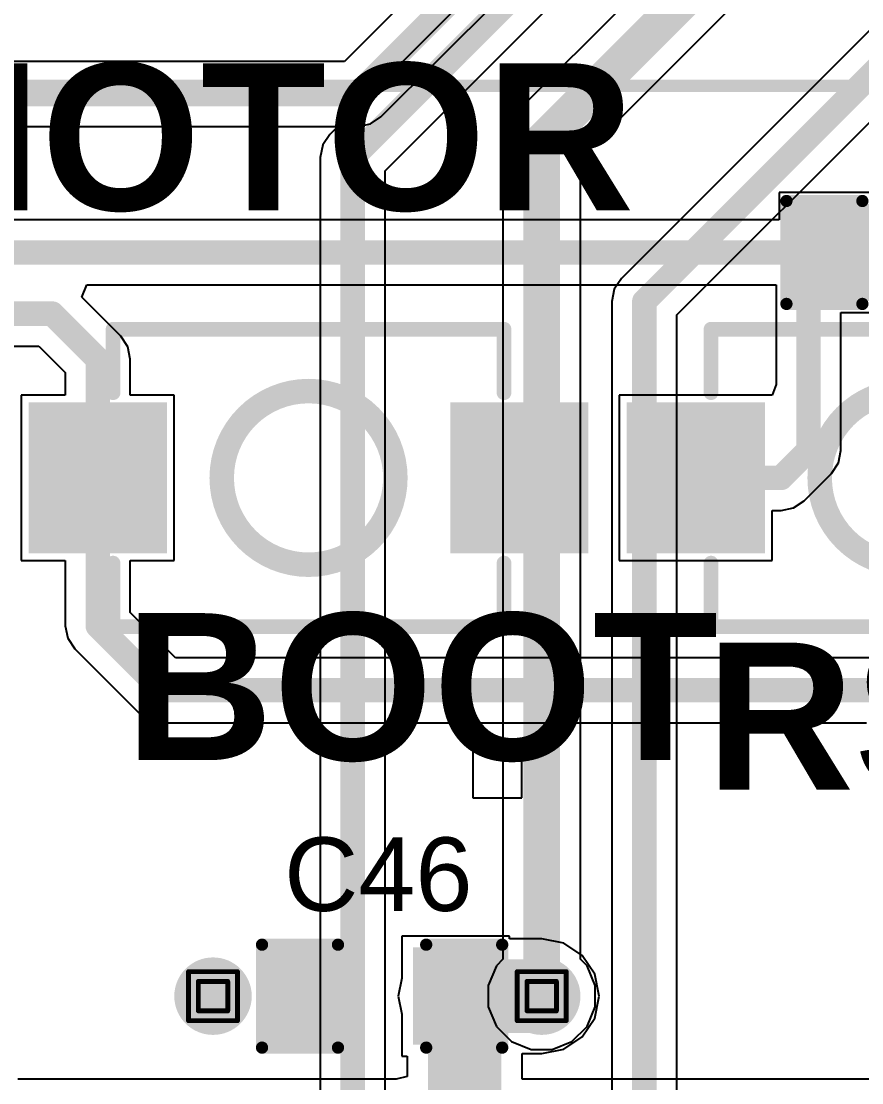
# Model space of a CAD drawing. Header units: inches. Extents: x -6 to 198, y 0 to 119.
# Drawn here: x 8.27 to 16.99, y 37.29 to 48.29 of the extents above; entities that cross this region are included whole.
import ezdxf

# ---------------------------------------------------------------- set-up
doc = ezdxf.new("R2010")
doc.units = ezdxf.units.IN
for name, color, linetype in [('Bottom Layer', 5, 'Continuous'), ('Bottom Solder', 6, 'Continuous'), ('Drill Drawing', 1, 'Continuous'), ('Multi-Layer', 9, 'Continuous'), ('Pad Holes', 156, 'Continuous'), ('Top Layer', 1, 'Continuous'), ('Top Overlay', 2, 'Continuous'), ('Top Paste', 8, 'Continuous'), ('Top Solder', 216, 'Continuous'), ('Via Holes', 16, 'Continuous')]:
    doc.layers.add(name, color=color, linetype=linetype)
doc.styles.add('Arial', font='', dxfattribs={"height": 0.2})
doc.styles.add('Arial_Bold', font='', dxfattribs={"height": 0.2})
doc.styles.get('Arial').set_extended_font_data('Arial')
doc.styles.get('Arial_Bold').set_extended_font_data('Arial', bold=True)

# ---------------------------------------------------------------- blocks, each defined once
blk = doc.blocks.new('C___0603_25')
at = {"layer": 'Top Layer'}
for points in [[(-0.3809999999999999, 0.4445), (-0.3809999999999999, -0.4445), (-1.143, -0.4445), (-1.143, 0.4445)], [(1.143, 0.4445), (1.143, -0.4445), (0.3809999999999999, -0.4445), (0.3809999999999999, 0.4445)]]:
    blk.add_hatch(color=1, dxfattribs=at).paths.add_polyline_path(points)
at = {"layer": 'Top Paste'}
for points in [[(-0.3809999999999999, 0.4445), (-0.3809999999999999, -0.4445), (-1.143, -0.4445), (-1.143, 0.4445)], [(1.143, 0.4445), (1.143, -0.4445), (0.3809999999999999, -0.4445), (0.3809999999999999, 0.4445)]]:
    blk.add_hatch(color=8, dxfattribs=at).paths.add_polyline_path(points)
at = {"layer": 'Top Solder'}
for points in [[(-0.3210001199999999, 0.50449988), (-0.3210001199999999, -0.50449988), (-1.20299988, -0.50449988), (-1.20299988, 0.50449988)], [(1.20299988, 0.50449988), (1.20299988, -0.50449988), (0.3210001199999999, -0.50449988), (0.3210001199999999, 0.50449988)]]:
    blk.add_hatch(color=216, dxfattribs=at).paths.add_polyline_path(points)
at = {"layer": 'Top Overlay'}
for points in [[(-1.2446, 0.5334, 0.127, 0.127, 0), (-1.2446, -0.5334, 0.127, 0.127, 0)], [(-0.4571999999999999, 0.5334, 0.127, 0.127, 0), (-1.2446, 0.5334, 0.127, 0.127, 0)], [(1.2446, 0.5334, 0.127, 0.127, 0), (0.4571999999999999, 0.5334, 0.127, 0.127, 0)], [(1.2446, 0.5334, 0.127, 0.127, 0), (1.2446, -0.5334, 0.127, 0.127, 0)], [(-0.4571999999999999, -0.5334, 0.127, 0.127, 0), (-1.2446, -0.5334, 0.127, 0.127, 0)], [(1.2446, -0.5334, 0.127, 0.127, 0), (0.4571999999999999, -0.5334, 0.127, 0.127, 0)]]:
    blk.add_lwpolyline(points, format="xyseb", dxfattribs=at)
for points in [[(-1.27635, 0.5334, 0.0635, 0.0635, 1), (-1.21285, 0.5334, 0.0635, 0.0635, 1)], [(-1.27635, 0.5334, 0.0635, 0.0635, 1), (-1.21285, 0.5334, 0.0635, 0.0635, 1)], [(-0.4889499999999999, 0.5334, 0.0635, 0.0635, 1), (-0.42545, 0.5334, 0.0635, 0.0635, 1)], [(0.42545, 0.5334, 0.0635, 0.0635, 1), (0.4889499999999999, 0.5334, 0.0635, 0.0635, 1)], [(1.21285, 0.5334, 0.0635, 0.0635, 1), (1.27635, 0.5334, 0.0635, 0.0635, 1)], [(1.21285, 0.5334, 0.0635, 0.0635, 1), (1.27635, 0.5334, 0.0635, 0.0635, 1)], [(-1.27635, -0.5334, 0.0635, 0.0635, 1), (-1.21285, -0.5334, 0.0635, 0.0635, 1)], [(-1.27635, -0.5334, 0.0635, 0.0635, 1), (-1.21285, -0.5334, 0.0635, 0.0635, 1)], [(-0.4889499999999999, -0.5334, 0.0635, 0.0635, 1), (-0.42545, -0.5334, 0.0635, 0.0635, 1)], [(0.42545, -0.5334, 0.0635, 0.0635, 1), (0.4889499999999999, -0.5334, 0.0635, 0.0635, 1)], [(1.21285, -0.5334, 0.0635, 0.0635, 1), (1.27635, -0.5334, 0.0635, 0.0635, 1)], [(1.21285, -0.5334, 0.0635, 0.0635, 1), (1.27635, -0.5334, 0.0635, 0.0635, 1)]]:
    blk.add_lwpolyline(points, format="xyseb", close=True, dxfattribs=at)
blk = doc.blocks.new('SS_12D10L9_33')
at = {"layer": 'Bottom Layer'}
blk.add_hatch(color=5, dxfattribs=at).paths.add_polyline_path([(-5.9500135, 1.2499975), (-3.4500185, 1.2499975), (-3.4500185, -1.2499975), (-5.9500135, -1.2499975)])
h = blk.add_hatch(color=5, dxfattribs=at)
edge = h.paths.add_edge_path()
edge.add_arc((0, 0), 1.2499975, 0, 360)
h = blk.add_hatch(color=5, dxfattribs=at)
edge = h.paths.add_edge_path()
edge.add_arc((4.700016, 0), 1.2499975, 0, 360)
at = {"layer": 'Bottom Solder'}
blk.add_hatch(color=6, dxfattribs=at).paths.add_polyline_path([(-6.0008135, 1.3007975), (-3.399218499999999, 1.3007975), (-3.399218499999999, -1.3007975), (-6.0008135, -1.3007975)])
h = blk.add_hatch(color=6, dxfattribs=at)
edge = h.paths.add_edge_path()
edge.add_arc((0, 0), 1.3007975, 0, 360)
h = blk.add_hatch(color=6, dxfattribs=at)
edge = h.paths.add_edge_path()
edge.add_arc((4.700016, 0), 1.3007975, 0, 360)
at = {"layer": 'Multi-Layer'}
blk.add_hatch(color=9, dxfattribs=at).paths.add_polyline_path([(-5.9500135, 1.2499975), (-3.4500185, 1.2499975), (-3.4500185, -1.2499975), (-5.9500135, -1.2499975)])
h = blk.add_hatch(color=9, dxfattribs=at)
edge = h.paths.add_edge_path()
edge.add_arc((0, 0), 1.2499975, 0, 360)
h = blk.add_hatch(color=9, dxfattribs=at)
edge = h.paths.add_edge_path()
edge.add_arc((4.700016, 0), 1.2499975, 0, 360)
at = {"layer": 'Pad Holes'}
h = blk.add_hatch(color=7, dxfattribs=at)
edge = h.paths.add_edge_path()
edge.add_arc((-4.700016, 0), 0.850011, 0, 360)
h = blk.add_hatch(color=7, dxfattribs=at)
edge = h.paths.add_edge_path()
edge.add_arc((0, 0), 0.850011, 0, 360)
h = blk.add_hatch(color=7, dxfattribs=at)
edge = h.paths.add_edge_path()
edge.add_arc((4.700016, 0), 0.850011, 0, 360)
at = {"layer": 'Top Layer'}
blk.add_hatch(color=1, dxfattribs=at).paths.add_polyline_path([(-5.9500135, 1.2499975), (-3.4500185, 1.2499975), (-3.4500185, -1.2499975), (-5.9500135, -1.2499975)])
h = blk.add_hatch(color=1, dxfattribs=at)
edge = h.paths.add_edge_path()
edge.add_arc((0, 0), 1.2499975, 0, 360)
h = blk.add_hatch(color=1, dxfattribs=at)
edge = h.paths.add_edge_path()
edge.add_arc((4.700016, 0), 1.2499975, 0, 360)
at = {"layer": 'Top Solder'}
blk.add_hatch(color=216, dxfattribs=at).paths.add_polyline_path([(-6.0008135, 1.3007975), (-3.399218499999999, 1.3007975), (-3.399218499999999, -1.3007975), (-6.0008135, -1.3007975)])
h = blk.add_hatch(color=216, dxfattribs=at)
edge = h.paths.add_edge_path()
edge.add_arc((0, 0), 1.3007975, 0, 360)
h = blk.add_hatch(color=216, dxfattribs=at)
edge = h.paths.add_edge_path()
edge.add_arc((4.700016, 0), 1.3007975, 0, 360)
at = {"layer": 'Top Overlay'}
for points in [[(-6.476999999999999, 3.429, 0.127, 0.127, 0), (6.476999999999999, 3.429, 0.127, 0.127, 0)], [(-6.476999999999999, -3.429, 0.127, 0.127, 0), (-6.476999999999999, 3.429, 0.127, 0.127, 0)], [(6.476999999999999, -3.429, 0.127, 0.127, 0), (6.476999999999999, 3.429, 0.127, 0.127, 0)], [(-2.794, 2.54, 0.127, 0.127, 0), (2.921, 2.54, 0.127, 0.127, 0)], [(-2.794, -2.54, 0.127, 0.127, 0), (-2.794, 2.54, 0.127, 0.127, 0)], [(-2.286, 2.54, 0.127, 0.127, 0), (-1.905, 2.54, 0.127, 0.127, 0)], [(-2.286, -2.54, 0.127, 0.127, 0), (-2.286, 2.54, 0.127, 0.127, 0)], [(-1.905, -2.54, 0.127, 0.127, 0), (-1.905, 2.54, 0.127, 0.127, 0)], [(-1.3758418, 0.5441188, 0.127, 0.127, 0), (-1.3758418, 2.54, 0.127, 0.127, 0)], [(-0.8170417999999999, 1.2348972, 0.127, 0.127, 0), (-0.8170417999999999, 2.54, 0.127, 0.127, 0)], [(-0.3090418, 1.4484858, 0.127, 0.127, 0), (-0.3090418, 2.54, 0.127, 0.127, 0)], [(-0.0042418, 1.4811248, 0.127, 0.127, 0), (-0.0042418, 2.54, 0.127, 0.127, 0)], [(2.921, -2.54, 0.127, 0.127, 0), (2.921, 2.54, 0.127, 0.127, 0)], [(-1.3758418, -2.54, 0.127, 0.127, 0), (-1.3758418, -0.5441188, 0.127, 0.127, 0)], [(-0.8170417999999999, -2.54, 0.127, 0.127, 0), (-0.8170417999999999, -1.2348972, 0.127, 0.127, 0)], [(-0.3090418, -2.54, 0.127, 0.127, 0), (-0.3090418, -1.4484858, 0.127, 0.127, 0)], [(-0.0042418, -2.54, 0.127, 0.127, 0), (-0.0042418, -1.4811248, 0.127, 0.127, 0)], [(-2.794, -2.54, 0.127, 0.127, 0), (2.921, -2.54, 0.127, 0.127, 0)], [(-2.286, -2.54, 0.127, 0.127, 0), (-1.905, -2.54, 0.127, 0.127, 0)], [(-6.476999999999999, -3.429, 0.127, 0.127, 0), (6.476999999999999, -3.429, 0.127, 0.127, 0)]]:
    blk.add_lwpolyline(points, format="xyseb", dxfattribs=at)
for points in [[(-6.508749999999999, 3.429, 0.0635, 0.0635, 1), (-6.445249999999999, 3.429, 0.0635, 0.0635, 1)], [(-6.508749999999999, 3.429, 0.0635, 0.0635, 1), (-6.445249999999999, 3.429, 0.0635, 0.0635, 1)], [(6.445249999999999, 3.429, 0.0635, 0.0635, 1), (6.508749999999999, 3.429, 0.0635, 0.0635, 1)], [(6.445249999999999, 3.429, 0.0635, 0.0635, 1), (6.508749999999999, 3.429, 0.0635, 0.0635, 1)], [(-2.82575, 2.54, 0.0635, 0.0635, 1), (-2.76225, 2.54, 0.0635, 0.0635, 1)], [(-2.82575, 2.54, 0.0635, 0.0635, 1), (-2.76225, 2.54, 0.0635, 0.0635, 1)], [(-2.31775, 2.54, 0.0635, 0.0635, 1), (-2.25425, 2.54, 0.0635, 0.0635, 1)], [(-2.31775, 2.54, 0.0635, 0.0635, 1), (-2.25425, 2.54, 0.0635, 0.0635, 1)], [(-1.93675, 2.54, 0.0635, 0.0635, 1), (-1.87325, 2.54, 0.0635, 0.0635, 1)], [(-1.93675, 2.54, 0.0635, 0.0635, 1), (-1.87325, 2.54, 0.0635, 0.0635, 1)], [(-1.4075918, 2.54, 0.0635, 0.0635, 1), (-1.3440918, 2.54, 0.0635, 0.0635, 1)], [(-0.8487918, 2.54, 0.0635, 0.0635, 1), (-0.7852918, 2.54, 0.0635, 0.0635, 1)], [(-0.3407918, 2.54, 0.0635, 0.0635, 1), (-0.2772918, 2.54, 0.0635, 0.0635, 1)], [(-0.0359918, 2.54, 0.0635, 0.0635, 1), (0.0275082, 2.54, 0.0635, 0.0635, 1)], [(2.88925, 2.54, 0.0635, 0.0635, 1), (2.95275, 2.54, 0.0635, 0.0635, 1)], [(2.88925, 2.54, 0.0635, 0.0635, 1), (2.95275, 2.54, 0.0635, 0.0635, 1)], [(-0.0359918, 1.4811248, 0.0635, 0.0635, 1), (0.0275082, 1.4811248, 0.0635, 0.0635, 1)], [(-0.3407918, 1.4484858, 0.0635, 0.0635, 1), (-0.2772918, 1.4484858, 0.0635, 0.0635, 1)], [(-0.8487918, 1.2348972, 0.0635, 0.0635, 1), (-0.7852918, 1.2348972, 0.0635, 0.0635, 1)], [(-1.4075918, 0.5441188, 0.0635, 0.0635, 1), (-1.3440918, 0.5441188, 0.0635, 0.0635, 1)], [(-1.4075918, -0.5441188, 0.0635, 0.0635, 1), (-1.3440918, -0.5441188, 0.0635, 0.0635, 1)], [(-0.8487918, -1.2348972, 0.0635, 0.0635, 1), (-0.7852918, -1.2348972, 0.0635, 0.0635, 1)], [(-0.3407918, -1.4484858, 0.0635, 0.0635, 1), (-0.2772918, -1.4484858, 0.0635, 0.0635, 1)], [(-0.0359918, -1.4811248, 0.0635, 0.0635, 1), (0.0275082, -1.4811248, 0.0635, 0.0635, 1)], [(-2.82575, -2.54, 0.0635, 0.0635, 1), (-2.76225, -2.54, 0.0635, 0.0635, 1)], [(-2.82575, -2.54, 0.0635, 0.0635, 1), (-2.76225, -2.54, 0.0635, 0.0635, 1)], [(-2.31775, -2.54, 0.0635, 0.0635, 1), (-2.25425, -2.54, 0.0635, 0.0635, 1)], [(-2.31775, -2.54, 0.0635, 0.0635, 1), (-2.25425, -2.54, 0.0635, 0.0635, 1)], [(-1.93675, -2.54, 0.0635, 0.0635, 1), (-1.87325, -2.54, 0.0635, 0.0635, 1)], [(-1.93675, -2.54, 0.0635, 0.0635, 1), (-1.87325, -2.54, 0.0635, 0.0635, 1)], [(-1.4075918, -2.54, 0.0635, 0.0635, 1), (-1.3440918, -2.54, 0.0635, 0.0635, 1)], [(-0.8487918, -2.54, 0.0635, 0.0635, 1), (-0.7852918, -2.54, 0.0635, 0.0635, 1)], [(-0.3407918, -2.54, 0.0635, 0.0635, 1), (-0.2772918, -2.54, 0.0635, 0.0635, 1)], [(-0.0359918, -2.54, 0.0635, 0.0635, 1), (0.0275082, -2.54, 0.0635, 0.0635, 1)], [(2.88925, -2.54, 0.0635, 0.0635, 1), (2.95275, -2.54, 0.0635, 0.0635, 1)], [(2.88925, -2.54, 0.0635, 0.0635, 1), (2.95275, -2.54, 0.0635, 0.0635, 1)], [(-6.508749999999999, -3.429, 0.0635, 0.0635, 1), (-6.445249999999999, -3.429, 0.0635, 0.0635, 1)], [(-6.508749999999999, -3.429, 0.0635, 0.0635, 1), (-6.445249999999999, -3.429, 0.0635, 0.0635, 1)], [(6.445249999999999, -3.429, 0.0635, 0.0635, 1), (6.508749999999999, -3.429, 0.0635, 0.0635, 1)], [(6.445249999999999, -3.429, 0.0635, 0.0635, 1), (6.508749999999999, -3.429, 0.0635, 0.0635, 1)]]:
    blk.add_lwpolyline(points, format="xyseb", close=True, dxfattribs=at)
blk = doc.blocks.new('TS_1088_AR02016_36')
at = {"layer": 'Top Layer'}
for points in [[(-2.7999055, 0.6799961), (-1.5699105, 0.6799961), (-1.5699105, -0.6799961), (-2.7999055, -0.6799961)], [(1.5699105, 0.6799961), (2.7999055, 0.6799961), (2.7999055, -0.6799961), (1.5699105, -0.6799961)]]:
    blk.add_hatch(color=1, dxfattribs=at).paths.add_polyline_path(points)
at = {"layer": 'Top Paste'}
for points in [[(-2.7999055, 0.6799961), (-1.5699105, 0.6799961), (-1.5699105, -0.6799961), (-2.7999055, -0.6799961)], [(1.5699105, 0.6799961), (2.7999055, 0.6799961), (2.7999055, -0.6799961), (1.5699105, -0.6799961)]]:
    blk.add_hatch(color=8, dxfattribs=at).paths.add_polyline_path(points)
at = {"layer": 'Top Solder'}
for points in [[(-2.9015055, 0.7815961), (-1.4683105, 0.7815961), (-1.4683105, -0.7815961), (-2.9015055, -0.7815961)], [(1.4683105, 0.7815961), (2.9015055, 0.7815961), (2.9015055, -0.7815961), (1.4683105, -0.7815961)]]:
    blk.add_hatch(color=216, dxfattribs=at).paths.add_polyline_path(points)
at = {"layer": 'Top Overlay'}
for points in [[(-2.0262088, 1.5411958, 0.1524, 0.1524, 0), (-2.0262088, 0.8832087999999999, 0.1524, 0.1524, 0)], [(2.0262088, 1.5411958, 0.1524, 0.1524, 0), (-2.0262088, 1.5411958, 0.1524, 0.1524, 0)], [(2.0262088, 1.5411958, 0.1524, 0.1524, 0), (2.0262088, 0.8832087999999999, 0.1524, 0.1524, 0)], [(-2.0262088, -0.8832087999999999, 0.1524, 0.1524, 0), (-2.0262088, -1.5411958, 0.1524, 0.1524, 0)], [(2.0262088, -0.8832087999999999, 0.1524, 0.1524, 0), (2.0262088, -1.5411958, 0.1524, 0.1524, 0)], [(2.0262088, -1.5411958, 0.1524, 0.1524, 0), (-2.0262088, -1.5411958, 0.1524, 0.1524, 0)]]:
    blk.add_lwpolyline(points, format="xyseb", dxfattribs=at)
for points in [[(-2.0643088, 1.5411958, 0.0762, 0.0762, 1), (-1.9881088, 1.5411958, 0.0762, 0.0762, 1)], [(-2.0643088, 1.5411958, 0.0762, 0.0762, 1), (-1.9881088, 1.5411958, 0.0762, 0.0762, 1)], [(1.9881088, 1.5411958, 0.0762, 0.0762, 1), (2.0643088, 1.5411958, 0.0762, 0.0762, 1)], [(1.9881088, 1.5411958, 0.0762, 0.0762, 1), (2.0643088, 1.5411958, 0.0762, 0.0762, 1)], [(0.8999727999999999, 2.54e-05, 0.254, 0.254, 1), (-0.9000235999999999, 2.54e-05, 0.254, 0.254, 1)], [(-2.0643088, 0.8832087999999999, 0.0762, 0.0762, 1), (-1.9881088, 0.8832087999999999, 0.0762, 0.0762, 1)], [(1.9881088, 0.8832087999999999, 0.0762, 0.0762, 1), (2.0643088, 0.8832087999999999, 0.0762, 0.0762, 1)], [(-0.9635236, 2.54e-05, 0.127, 0.127, 1), (-0.8365235999999999, 2.54e-05, 0.127, 0.127, 1)], [(0.8364728, 2.54e-05, 0.127, 0.127, 1), (0.9634727999999999, 2.54e-05, 0.127, 0.127, 1)], [(-2.0643088, -0.8832087999999999, 0.0762, 0.0762, 1), (-1.9881088, -0.8832087999999999, 0.0762, 0.0762, 1)], [(1.9881088, -0.8832087999999999, 0.0762, 0.0762, 1), (2.0643088, -0.8832087999999999, 0.0762, 0.0762, 1)], [(-2.0643088, -1.5411958, 0.0762, 0.0762, 1), (-1.9881088, -1.5411958, 0.0762, 0.0762, 1)], [(-2.0643088, -1.5411958, 0.0762, 0.0762, 1), (-1.9881088, -1.5411958, 0.0762, 0.0762, 1)], [(1.9881088, -1.5411958, 0.0762, 0.0762, 1), (2.0643088, -1.5411958, 0.0762, 0.0762, 1)], [(1.9881088, -1.5411958, 0.0762, 0.0762, 1), (2.0643088, -1.5411958, 0.0762, 0.0762, 1)]]:
    blk.add_lwpolyline(points, format="xyseb", close=True, dxfattribs=at)
blk = doc.blocks.new('TS_1088_AR02016_37')
at = {"layer": 'Top Layer'}
for points in [[(-2.7999055, 0.6799961), (-1.5699105, 0.6799961), (-1.5699105, -0.6799961), (-2.7999055, -0.6799961)], [(1.5699105, 0.6799961), (2.7999055, 0.6799961), (2.7999055, -0.6799961), (1.5699105, -0.6799961)]]:
    blk.add_hatch(color=1, dxfattribs=at).paths.add_polyline_path(points)
at = {"layer": 'Top Paste'}
for points in [[(-2.7999055, 0.6799961), (-1.5699105, 0.6799961), (-1.5699105, -0.6799961), (-2.7999055, -0.6799961)], [(1.5699105, 0.6799961), (2.7999055, 0.6799961), (2.7999055, -0.6799961), (1.5699105, -0.6799961)]]:
    blk.add_hatch(color=8, dxfattribs=at).paths.add_polyline_path(points)
at = {"layer": 'Top Solder'}
for points in [[(-2.9015055, 0.7815961), (-1.4683105, 0.7815961), (-1.4683105, -0.7815961), (-2.9015055, -0.7815961)], [(1.4683105, 0.7815961), (2.9015055, 0.7815961), (2.9015055, -0.7815961), (1.4683105, -0.7815961)]]:
    blk.add_hatch(color=216, dxfattribs=at).paths.add_polyline_path(points)
at = {"layer": 'Top Overlay'}
for points in [[(2.0262088, 1.5411958, 0.1524, 0.1524, 0), (-2.0262088, 1.5411958, 0.1524, 0.1524, 0)], [(-2.0262088, 1.5411958, 0.1524, 0.1524, 0), (-2.0262088, 0.8832087999999999, 0.1524, 0.1524, 0)], [(2.0262088, 1.5411958, 0.1524, 0.1524, 0), (2.0262088, 0.8832087999999999, 0.1524, 0.1524, 0)], [(-2.0262088, -0.8832087999999999, 0.1524, 0.1524, 0), (-2.0262088, -1.5411958, 0.1524, 0.1524, 0)], [(2.0262088, -0.8832087999999999, 0.1524, 0.1524, 0), (2.0262088, -1.5411958, 0.1524, 0.1524, 0)], [(2.0262088, -1.5411958, 0.1524, 0.1524, 0), (-2.0262088, -1.5411958, 0.1524, 0.1524, 0)]]:
    blk.add_lwpolyline(points, format="xyseb", dxfattribs=at)
for points in [[(-2.0643088, 1.5411958, 0.0762, 0.0762, 1), (-1.9881088, 1.5411958, 0.0762, 0.0762, 1)], [(-2.0643088, 1.5411958, 0.0762, 0.0762, 1), (-1.9881088, 1.5411958, 0.0762, 0.0762, 1)], [(1.9881088, 1.5411958, 0.0762, 0.0762, 1), (2.0643088, 1.5411958, 0.0762, 0.0762, 1)], [(1.9881088, 1.5411958, 0.0762, 0.0762, 1), (2.0643088, 1.5411958, 0.0762, 0.0762, 1)], [(0.8999727999999999, 2.54e-05, 0.254, 0.254, 1), (-0.9000235999999999, 2.54e-05, 0.254, 0.254, 1)], [(-2.0643088, 0.8832087999999999, 0.0762, 0.0762, 1), (-1.9881088, 0.8832087999999999, 0.0762, 0.0762, 1)], [(1.9881088, 0.8832087999999999, 0.0762, 0.0762, 1), (2.0643088, 0.8832087999999999, 0.0762, 0.0762, 1)], [(-0.9635236, 2.54e-05, 0.127, 0.127, 1), (-0.8365235999999999, 2.54e-05, 0.127, 0.127, 1)], [(0.8364728, 2.54e-05, 0.127, 0.127, 1), (0.9634727999999999, 2.54e-05, 0.127, 0.127, 1)], [(-2.0643088, -0.8832087999999999, 0.0762, 0.0762, 1), (-1.9881088, -0.8832087999999999, 0.0762, 0.0762, 1)], [(1.9881088, -0.8832087999999999, 0.0762, 0.0762, 1), (2.0643088, -0.8832087999999999, 0.0762, 0.0762, 1)], [(-2.0643088, -1.5411958, 0.0762, 0.0762, 1), (-1.9881088, -1.5411958, 0.0762, 0.0762, 1)], [(-2.0643088, -1.5411958, 0.0762, 0.0762, 1), (-1.9881088, -1.5411958, 0.0762, 0.0762, 1)], [(1.9881088, -1.5411958, 0.0762, 0.0762, 1), (2.0643088, -1.5411958, 0.0762, 0.0762, 1)], [(1.9881088, -1.5411958, 0.0762, 0.0762, 1), (2.0643088, -1.5411958, 0.0762, 0.0762, 1)]]:
    blk.add_lwpolyline(points, format="xyseb", close=True, dxfattribs=at)
blk = doc.blocks.new('C___0603_116')
at = {"layer": 'Top Layer'}
for points in [[(-0.3809999999999999, 0.4445), (-0.3810000000000001, -0.4445), (-1.143, -0.4445), (-1.143, 0.4445)], [(1.143, 0.4445), (1.143, -0.4445), (0.3809999999999999, -0.4445), (0.3810000000000001, 0.4445)]]:
    blk.add_hatch(color=1, dxfattribs=at).paths.add_polyline_path(points)
at = {"layer": 'Top Paste'}
for points in [[(-0.3809999999999999, 0.4445), (-0.3810000000000001, -0.4445), (-1.143, -0.4445), (-1.143, 0.4445)], [(1.143, 0.4445), (1.143, -0.4445), (0.3809999999999999, -0.4445), (0.3810000000000001, 0.4445)]]:
    blk.add_hatch(color=8, dxfattribs=at).paths.add_polyline_path(points)
at = {"layer": 'Top Solder'}
for points in [[(-0.3210001199999999, 0.5044998799999999), (-0.3210001200000001, -0.50449988), (-1.20299988, -0.5044998799999999), (-1.20299988, 0.50449988)], [(1.20299988, 0.5044998799999999), (1.20299988, -0.50449988), (0.3210001199999999, -0.5044998799999999), (0.3210001200000001, 0.50449988)]]:
    blk.add_hatch(color=216, dxfattribs=at).paths.add_polyline_path(points)
at = {"layer": 'Top Overlay'}
for points in [[(-1.2446, 0.5334, 0.127, 0.127, 0), (-0.4571999999999999, 0.5334, 0.127, 0.127, 0)], [(-1.2446, -0.5334, 0.127, 0.127, 0), (-1.2446, 0.5334, 0.127, 0.127, 0)], [(0.4571999999999999, 0.5334, 0.127, 0.127, 0), (1.2446, 0.5334, 0.127, 0.127, 0)], [(1.2446, -0.5334, 0.127, 0.127, 0), (1.2446, 0.5334, 0.127, 0.127, 0)], [(-1.2446, -0.5334, 0.127, 0.127, 0), (-0.4571999999999999, -0.5334, 0.127, 0.127, 0)], [(0.4571999999999999, -0.5334, 0.127, 0.127, 0), (1.2446, -0.5334, 0.127, 0.127, 0)]]:
    blk.add_lwpolyline(points, format="xyseb", dxfattribs=at)
for points in [[(-1.27635, 0.5334, 0.0635, 0.0635, 1), (-1.21285, 0.5334, 0.0635, 0.0635, 1)], [(-1.27635, 0.5334, 0.0635, 0.0635, 1), (-1.21285, 0.5334, 0.0635, 0.0635, 1)], [(-0.4889499999999999, 0.5334, 0.0635, 0.0635, 1), (-0.42545, 0.5334, 0.0635, 0.0635, 1)], [(0.42545, 0.5334, 0.0635, 0.0635, 1), (0.4889499999999999, 0.5334, 0.0635, 0.0635, 1)], [(1.21285, 0.5334, 0.0635, 0.0635, 1), (1.27635, 0.5334, 0.0635, 0.0635, 1)], [(1.21285, 0.5334, 0.0635, 0.0635, 1), (1.27635, 0.5334, 0.0635, 0.0635, 1)], [(-1.27635, -0.5334, 0.0635, 0.0635, 1), (-1.21285, -0.5334, 0.0635, 0.0635, 1)], [(-1.27635, -0.5334, 0.0635, 0.0635, 1), (-1.21285, -0.5334, 0.0635, 0.0635, 1)], [(-0.4889499999999999, -0.5334, 0.0635, 0.0635, 1), (-0.42545, -0.5334, 0.0635, 0.0635, 1)], [(0.42545, -0.5334, 0.0635, 0.0635, 1), (0.4889499999999999, -0.5334, 0.0635, 0.0635, 1)], [(1.21285, -0.5334, 0.0635, 0.0635, 1), (1.27635, -0.5334, 0.0635, 0.0635, 1)], [(1.21285, -0.5334, 0.0635, 0.0635, 1), (1.27635, -0.5334, 0.0635, 0.0635, 1)]]:
    blk.add_lwpolyline(points, format="xyseb", close=True, dxfattribs=at)

msp = doc.modelspace()

# ---------------------------------------------------------------- hatches: boundary and pattern name
at = {"layer": 'Bottom Layer'}
h = msp.add_hatch(color=5, dxfattribs=at)
edge = h.paths.add_edge_path()
edge.add_arc((10.2616, 38.1889), 0.2999994, 0, 360)
h = msp.add_hatch(color=5, dxfattribs=at)
edge = h.paths.add_edge_path()
edge.add_arc((13.6684639, 38.1889), 0.2999994, 0, 360)
at = {"layer": 'Bottom Solder'}
h = msp.add_hatch(color=6, dxfattribs=at)
edge = h.paths.add_edge_path()
edge.add_arc((10.2616, 38.1889), 0.4015993999999999, 0, 360)
h = msp.add_hatch(color=6, dxfattribs=at)
edge = h.paths.add_edge_path()
edge.add_arc((13.6684639, 38.1889), 0.4015993999999999, 0, 360)
at = {"layer": 'Top Layer'}
h = msp.add_hatch(color=1, dxfattribs=at)
edge = h.paths.add_edge_path()
edge.add_arc((10.2616, 38.1889), 0.2999994, 0, 360)
h = msp.add_hatch(color=1, dxfattribs=at)
edge = h.paths.add_edge_path()
edge.add_arc((13.6684639, 38.1889), 0.2999994, 0, 360)
at = {"layer": 'Top Solder'}
h = msp.add_hatch(color=216, dxfattribs=at)
edge = h.paths.add_edge_path()
edge.add_arc((10.2616, 38.1889), 0.4015993999999999, 0, 360)
h = msp.add_hatch(color=216, dxfattribs=at)
edge = h.paths.add_edge_path()
edge.add_arc((13.6684639, 38.1889), 0.4015993999999999, 0, 360)
at = {"layer": 'Via Holes'}
h = msp.add_hatch(color=7, dxfattribs=at)
edge = h.paths.add_edge_path()
edge.add_arc((10.2616, 38.1889), 0.1499997, 0, 360)
h = msp.add_hatch(color=7, dxfattribs=at)
edge = h.paths.add_edge_path()
edge.add_arc((13.6684639, 38.1889), 0.1499997, 0, 360)

# ---------------------------------------------------------------- linework, layer by layer
at = {"layer": 'Bottom Layer'}
for p, q in [((15.06866938, 45.25010253999999), (21.52974358, 51.71117673999999)), ((15.08163862, 50.73203722), (11.4713385, 47.1217371)), ((12.04606938, 46.74422197999999), (15.6563695, 50.3545221)), ((16.36771174, 50.30998066), (13.38462144, 47.32689035999999)), ((14.06987788, 46.87677696), (16.93539666, 49.74229574)), ((18.52119994, 49.6548791), (14.4939385, 45.62761766)), ((13.38462144, 47.32689035999999), (13.29760612, 47.19666202)), ((11.4713385, 47.1217371), (11.39835922, 47.01251456)), ((13.29760612, 47.19666202), (13.26704992, 47.0430479)), ((11.39835922, 47.01251456), (11.37273062, 46.8836756)), ((13.26704992, 47.0430479), (13.26704992, 38.57095918)), ((11.37273062, 46.8836756), (11.37273062, 33.93670377999999)), ((14.06987788, 38.57095918), (14.06987788, 46.87677696)), ((12.04606938, 33.93670377999999), (12.04606938, 46.74422197999999)), ((14.4939385, 45.62761766), (14.42095922, 45.51839512)), ((14.42095922, 45.51839512), (14.39533062, 45.38955616)), ((14.39533062, 45.38955616), (14.39533062, 35.0572324)), ((15.06866938, 34.91777878), (15.06866938, 45.25010253999999)), ((13.26704992, 38.57095918), (13.1988052, 38.50271445999999)), ((14.1381226, 38.50271445999999), (14.06987788, 38.57095918)), ((13.1988052, 38.50271445999999), (13.1144645, 38.2990979)), ((14.2224633, 38.2990979), (14.1381226, 38.50271445999999)), ((13.1144645, 38.2990979), (13.1144645, 38.0787021)), ((14.2224633, 38.0787021), (14.2224633, 38.2990979)), ((13.1144645, 38.0787021), (13.1988052, 37.87508554)), ((14.1381226, 37.87508554), (14.2224633, 38.0787021)), ((13.1988052, 37.87508554), (13.35464944, 37.7192413)), ((13.98227836, 37.7192413), (14.1381226, 37.87508554)), ((13.35464944, 37.7192413), (13.558266, 37.6349006)), ((13.558266, 37.6349006), (13.7786618, 37.6349006)), ((13.7786618, 37.6349006), (13.98227836, 37.7192413))]:
    msp.add_line(p, q, dxfattribs=at)
for points in [[(14.732, 45.38955616, 0.254, 0.254, 0), (21.39028996, 52.04784612, 0.254, 0.254, 0)], [(13.6684639, 47.0430479, 0.3809999999999999, 0.3809999999999999, 0), (17.679416, 51.05399999999999, 0.3809999999999999, 0.3809999999999999, 0)], [(11.7094, 46.8836756, 0.254, 0.254, 0), (15.418308, 50.5925836, 0.254, 0.254, 0)], [(13.6684639, 38.1889, 0.3809999999999999, 0.3809999999999999, 0), (13.6684639, 47.0430479, 0.3809999999999999, 0.3809999999999999, 0)], [(11.7094, 33.4899, 0.254, 0.254, 0), (11.7094, 46.8836756, 0.254, 0.254, 0)], [(14.732, 34.91777878, 0.254, 0.254, 0), (14.732, 45.38955616, 0.254, 0.254, 0)]]:
    msp.add_lwpolyline(points, format="xyseb", dxfattribs=at)
for points in [[(13.5732139, 47.0430479, 0.1905, 0.1905, 1), (13.7637139, 47.0430479, 0.1905, 0.1905, 1)], [(13.5732139, 47.0430479, 0.1905, 0.1905, 1), (13.7637139, 47.0430479, 0.1905, 0.1905, 1)], [(11.6459, 46.8836756, 0.127, 0.127, 1), (11.7729, 46.8836756, 0.127, 0.127, 1)], [(11.6459, 46.8836756, 0.127, 0.127, 1), (11.7729, 46.8836756, 0.127, 0.127, 1)], [(14.6685, 45.38955616, 0.127, 0.127, 1), (14.7955, 45.38955616, 0.127, 0.127, 1)], [(14.6685, 45.38955616, 0.127, 0.127, 1), (14.7955, 45.38955616, 0.127, 0.127, 1)], [(13.5732139, 38.1889, 0.1905, 0.1905, 1), (13.7637139, 38.1889, 0.1905, 0.1905, 1)]]:
    msp.add_lwpolyline(points, format="xyseb", close=True, dxfattribs=at)
at = {"layer": 'Drill Drawing'}
for points in [[(10.0076, 38.4429, 0.0508, 0.0508, 0), (10.5156, 38.4429, 0.0508, 0.0508, 0)], [(10.0076, 37.9349, 0.0508, 0.0508, 0), (10.0076, 38.4429, 0.0508, 0.0508, 0)], [(10.5156, 37.9349, 0.0508, 0.0508, 0), (10.5156, 38.4429, 0.0508, 0.0508, 0)], [(13.4144639, 38.4429, 0.0508, 0.0508, 0), (13.9224639, 38.4429, 0.0508, 0.0508, 0)], [(13.4144639, 37.9349, 0.0508, 0.0508, 0), (13.4144639, 38.4429, 0.0508, 0.0508, 0)], [(13.9224639, 37.9349, 0.0508, 0.0508, 0), (13.9224639, 38.4429, 0.0508, 0.0508, 0)], [(10.1092, 38.3413, 0.0508, 0.0508, 0), (10.414, 38.3413, 0.0508, 0.0508, 0)], [(10.1092, 38.0365, 0.0508, 0.0508, 0), (10.1092, 38.3413, 0.0508, 0.0508, 0)], [(10.414, 38.0365, 0.0508, 0.0508, 0), (10.414, 38.3413, 0.0508, 0.0508, 0)], [(13.5160639, 38.3413, 0.0508, 0.0508, 0), (13.8208639, 38.3413, 0.0508, 0.0508, 0)], [(13.5160639, 38.0365, 0.0508, 0.0508, 0), (13.5160639, 38.3413, 0.0508, 0.0508, 0)], [(13.8208639, 38.0365, 0.0508, 0.0508, 0), (13.8208639, 38.3413, 0.0508, 0.0508, 0)], [(10.1092, 38.0365, 0.0508, 0.0508, 0), (10.414, 38.0365, 0.0508, 0.0508, 0)], [(13.5160639, 38.0365, 0.0508, 0.0508, 0), (13.8208639, 38.0365, 0.0508, 0.0508, 0)], [(10.0076, 37.9349, 0.0508, 0.0508, 0), (10.5156, 37.9349, 0.0508, 0.0508, 0)], [(13.4144639, 37.9349, 0.0508, 0.0508, 0), (13.9224639, 37.9349, 0.0508, 0.0508, 0)]]:
    msp.add_lwpolyline(points, format="xyseb", dxfattribs=at)
for points in [[(9.9949, 38.4429, 0.0254, 0.0254, 1), (10.0203, 38.4429, 0.0254, 0.0254, 1)], [(9.9949, 38.4429, 0.0254, 0.0254, 1), (10.0203, 38.4429, 0.0254, 0.0254, 1)], [(10.5029, 38.4429, 0.0254, 0.0254, 1), (10.5283, 38.4429, 0.0254, 0.0254, 1)], [(10.5029, 38.4429, 0.0254, 0.0254, 1), (10.5283, 38.4429, 0.0254, 0.0254, 1)], [(13.4017639, 38.4429, 0.0254, 0.0254, 1), (13.4271639, 38.4429, 0.0254, 0.0254, 1)], [(13.4017639, 38.4429, 0.0254, 0.0254, 1), (13.4271639, 38.4429, 0.0254, 0.0254, 1)], [(13.9097639, 38.4429, 0.0254, 0.0254, 1), (13.9351639, 38.4429, 0.0254, 0.0254, 1)], [(13.9097639, 38.4429, 0.0254, 0.0254, 1), (13.9351639, 38.4429, 0.0254, 0.0254, 1)], [(10.0965, 38.3413, 0.0254, 0.0254, 1), (10.1219, 38.3413, 0.0254, 0.0254, 1)], [(10.0965, 38.3413, 0.0254, 0.0254, 1), (10.1219, 38.3413, 0.0254, 0.0254, 1)], [(10.4013, 38.3413, 0.0254, 0.0254, 1), (10.4267, 38.3413, 0.0254, 0.0254, 1)], [(10.4013, 38.3413, 0.0254, 0.0254, 1), (10.4267, 38.3413, 0.0254, 0.0254, 1)], [(13.5033639, 38.3413, 0.0254, 0.0254, 1), (13.5287639, 38.3413, 0.0254, 0.0254, 1)], [(13.5033639, 38.3413, 0.0254, 0.0254, 1), (13.5287639, 38.3413, 0.0254, 0.0254, 1)], [(13.8081639, 38.3413, 0.0254, 0.0254, 1), (13.8335639, 38.3413, 0.0254, 0.0254, 1)], [(13.8081639, 38.3413, 0.0254, 0.0254, 1), (13.8335639, 38.3413, 0.0254, 0.0254, 1)], [(10.0965, 38.0365, 0.0254, 0.0254, 1), (10.1219, 38.0365, 0.0254, 0.0254, 1)], [(10.0965, 38.0365, 0.0254, 0.0254, 1), (10.1219, 38.0365, 0.0254, 0.0254, 1)], [(10.4013, 38.0365, 0.0254, 0.0254, 1), (10.4267, 38.0365, 0.0254, 0.0254, 1)], [(10.4013, 38.0365, 0.0254, 0.0254, 1), (10.4267, 38.0365, 0.0254, 0.0254, 1)], [(13.5033639, 38.0365, 0.0254, 0.0254, 1), (13.5287639, 38.0365, 0.0254, 0.0254, 1)], [(13.5033639, 38.0365, 0.0254, 0.0254, 1), (13.5287639, 38.0365, 0.0254, 0.0254, 1)], [(13.8081639, 38.0365, 0.0254, 0.0254, 1), (13.8335639, 38.0365, 0.0254, 0.0254, 1)], [(13.8081639, 38.0365, 0.0254, 0.0254, 1), (13.8335639, 38.0365, 0.0254, 0.0254, 1)], [(9.9949, 37.9349, 0.0254, 0.0254, 1), (10.0203, 37.9349, 0.0254, 0.0254, 1)], [(9.9949, 37.9349, 0.0254, 0.0254, 1), (10.0203, 37.9349, 0.0254, 0.0254, 1)], [(10.5029, 37.9349, 0.0254, 0.0254, 1), (10.5283, 37.9349, 0.0254, 0.0254, 1)], [(10.5029, 37.9349, 0.0254, 0.0254, 1), (10.5283, 37.9349, 0.0254, 0.0254, 1)], [(13.4017639, 37.9349, 0.0254, 0.0254, 1), (13.4271639, 37.9349, 0.0254, 0.0254, 1)], [(13.4017639, 37.9349, 0.0254, 0.0254, 1), (13.4271639, 37.9349, 0.0254, 0.0254, 1)], [(13.9097639, 37.9349, 0.0254, 0.0254, 1), (13.9351639, 37.9349, 0.0254, 0.0254, 1)], [(13.9097639, 37.9349, 0.0254, 0.0254, 1), (13.9351639, 37.9349, 0.0254, 0.0254, 1)]]:
    msp.add_lwpolyline(points, format="xyseb", close=True, dxfattribs=at)
at = {"layer": 'Top Layer'}
for p, q in [((12.64273062, 48.89555372), (11.62461988, 47.87744298)), ((12.002135, 47.30271209999999), (13.2174615, 48.5180386)), ((11.62461988, 47.87744298), (3.43255854, 47.87744298)), ((11.7640735, 47.20410422), (11.89291246, 47.22973282)), ((11.89291246, 47.22973282), (12.002135, 47.30271209999999)), ((3.572012159999999, 47.20410422), (11.7640735, 47.20410422)), ((17.2466, 46.52009999999999), (16.129, 46.52009999999999)), ((16.129, 46.52009999999999), (16.129, 46.23446938)), ((16.129, 46.23446938), (5.50346372, 46.23446938)), ((8.90100836, 45.43413062), (8.9536143, 45.56113062)), ((8.9536143, 45.56113062), (16.09713062, 45.56113062)), ((16.09713062, 45.56113062), (16.09713062, 44.52946136)), ((9.304845499999999, 45.03029348), (8.90100836, 45.43413062)), ((16.77046938, 43.84527679999999), (16.77046938, 45.27549999999999)), ((16.77046938, 45.27549999999999), (17.2466, 45.27549999999999)), ((9.377824780000001, 44.92107094), (9.304845499999999, 45.03029348)), ((4.80569778, 44.9275327), (8.45536028, 44.9275327)), ((8.45536028, 44.9275327), (8.73011462, 44.65277836)), ((9.40345338, 44.79223198), (9.377824780000001, 44.92107094)), ((9.40345338, 44.41879609999999), (9.40345338, 44.79223198)), ((8.73011462, 44.65277836), (8.73011462, 44.41879609999999)), ((16.09713062, 44.52946136), (16.05768696, 44.41879609999999)), ((8.73011462, 44.41879609999999), (8.2739865, 44.41879609999999)), ((8.2739865, 44.41879609999999), (8.2739865, 42.7032039)), ((9.859581499999999, 44.41879609999999), (9.40345338, 44.41879609999999)), ((9.859581499999999, 42.7032039), (9.859581499999999, 44.41879609999999)), ((16.05768696, 44.41879609999999), (14.4720945, 44.41879609999999)), ((14.4720945, 44.41879609999999), (14.4720945, 42.7032039)), ((16.74484332, 43.71644038), (16.77046938, 43.84527679999999)), ((16.6718615, 43.60721529999999), (16.74484332, 43.71644038)), ((16.3875847, 43.3229385), (16.6718615, 43.60721529999999)), ((16.1495232, 43.22433062), (16.27836216, 43.24995922)), ((16.27836216, 43.24995922), (16.3875847, 43.3229385)), ((16.0576895, 42.7032039), (16.0576895, 43.22433062)), ((16.0576895, 43.22433062), (16.1495232, 43.22433062)), ((8.2739865, 42.7032039), (8.73011462, 42.7032039)), ((8.73011462, 42.7032039), (8.73011462, 42.0275766)), ((9.40345338, 42.16703022), (9.40345338, 42.7032039)), ((9.40345338, 42.7032039), (9.859581499999999, 42.7032039)), ((14.4720945, 42.7032039), (16.0576895, 42.7032039)), ((9.87363786, 41.69684574), (9.40345338, 42.16703022)), ((8.73011462, 42.0275766), (8.75574322, 41.89873763999999)), ((8.75574322, 41.89873763999999), (8.8287225, 41.7895151)), ((8.8287225, 41.7895151), (9.496122739999999, 41.12211486)), ((17.17638424, 41.69684574), (9.87363786, 41.69684574)), ((9.496122739999999, 41.12211486), (9.605345279999998, 41.04913558)), ((9.605345279999998, 41.04913558), (9.73418424, 41.02350698)), ((9.73418424, 41.02350698), (17.03693062, 41.02350698)), ((13.4620254, 40.7543127), (12.954, 40.7543127)), ((12.954, 40.7543127), (12.954, 40.2463)), ((13.4620254, 40.2463), (13.4620254, 40.7543127)), ((12.954, 40.2463), (13.4620254, 40.2463)), ((13.335, 38.8112), (12.2174, 38.8112)), ((12.2174, 38.8112), (12.2174, 38.37413204)), ((13.335, 38.78454523999999), (13.335, 38.8112)), ((13.6684639, 38.78454523999999), (13.335, 38.78454523999999)), ((13.89640858, 38.7392037), (13.6684639, 38.78454523999999)), ((14.08964924, 38.61008534), (13.89640858, 38.7392037)), ((14.2187676, 38.41684468), (14.08964924, 38.61008534)), ((14.26410914, 38.1889), (14.2187676, 38.41684468)), ((12.2174, 38.37413204), (12.18055476, 38.1889)), ((12.18055476, 38.1889), (12.2174, 38.00366796)), ((14.2187676, 37.96095532), (14.26410914, 38.1889)), ((12.2174, 38.00366796), (12.2174, 37.5666)), ((14.08964924, 37.76771466), (14.2187676, 37.96095532)), ((13.89640858, 37.6385963), (14.08964924, 37.76771466)), ((13.6684639, 37.59325475999999), (13.89640858, 37.6385963)), ((12.2174, 37.5666), (12.2749564, 37.5666)), ((12.2749564, 37.5666), (12.2749564, 37.35682902)), ((13.46624688, 37.32920144), (13.46624688, 37.59325475999999)), ((13.46624688, 37.59325475999999), (13.6684639, 37.59325475999999)), ((8.3638009, 37.32920398), (8.23679836, 37.32920144)), ((8.476401639999999, 37.32920144), (8.3638009, 37.32920398)), ((9.50679836, 37.32920144), (8.476401639999999, 37.32920144)), ((9.633800899999999, 37.32920398), (9.50679836, 37.32920144)), ((9.74640164, 37.32920144), (9.633800899999999, 37.32920398)), ((10.77679836, 37.32920144), (9.74640164, 37.32920144)), ((10.9038009, 37.32920398), (10.77679836, 37.32920144)), ((11.01640164, 37.32920144), (10.9038009, 37.32920398)), ((12.04679836, 37.32920144), (11.01640164, 37.32920144)), ((12.1593991, 37.32920398), (12.04679836, 37.32920144)), ((12.2749564, 37.35682902), (12.1593991, 37.32920398)), ((14.58679836, 37.32920144), (13.46624688, 37.32920144)), ((14.7138009, 37.32920398), (14.58679836, 37.32920144)), ((14.82640164, 37.32920144), (14.7138009, 37.32920398)), ((15.85679836, 37.32920144), (14.82640164, 37.32920144)), ((15.9838009, 37.32920398), (15.85679836, 37.32920144)), ((16.09640164, 37.32920144), (15.9838009, 37.32920398)), ((17.12679836, 37.32920144), (16.09640164, 37.32920144))]:
    msp.add_line(p, q, dxfattribs=at)
for points in [[(11.7640735, 47.54077359999999, 0.254, 0.254, 0), (12.9794, 48.7561001, 0.254, 0.254, 0)], [(3.43255854, 47.54077359999999, 0.254, 0.254, 0), (11.7640735, 47.54077359999999, 0.254, 0.254, 0)], [(5.315866939999999, 45.8978, 0.254, 0.254, 0), (16.6878, 45.8978, 0.254, 0.254, 0)], [(16.4338, 45.6438, 0.254, 0.254, 0), (16.6878, 45.8978, 0.254, 0.254, 0)], [(16.4338, 43.84527679999999, 0.254, 0.254, 0), (16.4338, 45.6438, 0.254, 0.254, 0)], [(3.82789938, 45.26420208, 0.254, 0.254, 0), (8.5948139, 45.26420208, 0.254, 0.254, 0)], [(8.5948139, 45.26420208, 0.254, 0.254, 0), (9.066784, 44.79223198, 0.254, 0.254, 0)], [(9.066784, 43.561, 0.254, 0.254, 0), (9.066784, 44.79223198, 0.254, 0.254, 0)], [(16.1495232, 43.561, 0.254, 0.254, 0), (16.4338, 43.84527679999999, 0.254, 0.254, 0)], [(9.066784, 42.0275766, 0.254, 0.254, 0), (9.066784, 43.561, 0.254, 0.254, 0)], [(15.264892, 43.561, 0.254, 0.254, 0), (16.1495232, 43.561, 0.254, 0.254, 0)], [(9.066784, 42.0275766, 0.254, 0.254, 0), (9.73418424, 41.36017636, 0.254, 0.254, 0)], [(9.73418424, 41.36017636, 0.254, 0.254, 0), (17.17638424, 41.36017636, 0.254, 0.254, 0)], [(12.7762, 38.1889, 0.7619999999999999, 0.7619999999999999, 0), (13.1572, 38.1889, 0.7619999999999999, 0.7619999999999999, 0)], [(12.87060164, 37.90230164, 0.7619999999999999, 0.7619999999999999, 0), (13.1572, 38.1889, 0.7619999999999999, 0.7619999999999999, 0)], [(13.1572, 38.1889, 0.7619999999999999, 0.7619999999999999, 0), (13.6684639, 38.1889, 0.7619999999999999, 0.7619999999999999, 0)], [(12.87060164, 36.47040458, 0.7619999999999999, 0.7619999999999999, 0), (12.87060164, 37.90230164, 0.7619999999999999, 0.7619999999999999, 0)]]:
    msp.add_lwpolyline(points, format="xyseb", dxfattribs=at)
for points in [[(11.7005735, 47.54077359999999, 0.127, 0.127, 1), (11.8275735, 47.54077359999999, 0.127, 0.127, 1)], [(11.7005735, 47.54077359999999, 0.127, 0.127, 1), (11.8275735, 47.54077359999999, 0.127, 0.127, 1)], [(16.6243, 45.8978, 0.127, 0.127, 1), (16.7513, 45.8978, 0.127, 0.127, 1)], [(16.6243, 45.8978, 0.127, 0.127, 1), (16.7513, 45.8978, 0.127, 0.127, 1)], [(16.3703, 45.6438, 0.127, 0.127, 1), (16.4973, 45.6438, 0.127, 0.127, 1)], [(16.3703, 45.6438, 0.127, 0.127, 1), (16.4973, 45.6438, 0.127, 0.127, 1)], [(8.5313139, 45.26420208, 0.127, 0.127, 1), (8.6583139, 45.26420208, 0.127, 0.127, 1)], [(8.5313139, 45.26420208, 0.127, 0.127, 1), (8.6583139, 45.26420208, 0.127, 0.127, 1)], [(9.003283999999999, 44.79223198, 0.127, 0.127, 1), (9.130284, 44.79223198, 0.127, 0.127, 1)], [(9.003283999999999, 44.79223198, 0.127, 0.127, 1), (9.130284, 44.79223198, 0.127, 0.127, 1)], [(16.3703, 43.84527679999999, 0.127, 0.127, 1), (16.4973, 43.84527679999999, 0.127, 0.127, 1)], [(16.3703, 43.84527679999999, 0.127, 0.127, 1), (16.4973, 43.84527679999999, 0.127, 0.127, 1)], [(9.003283999999999, 43.561, 0.127, 0.127, 1), (9.130284, 43.561, 0.127, 0.127, 1)], [(9.003283999999999, 43.561, 0.127, 0.127, 1), (9.130284, 43.561, 0.127, 0.127, 1)], [(15.201392, 43.561, 0.127, 0.127, 1), (15.328392, 43.561, 0.127, 0.127, 1)], [(16.0860232, 43.561, 0.127, 0.127, 1), (16.2130232, 43.561, 0.127, 0.127, 1)], [(16.0860232, 43.561, 0.127, 0.127, 1), (16.2130232, 43.561, 0.127, 0.127, 1)], [(9.003283999999999, 42.0275766, 0.127, 0.127, 1), (9.130284, 42.0275766, 0.127, 0.127, 1)], [(9.003283999999999, 42.0275766, 0.127, 0.127, 1), (9.130284, 42.0275766, 0.127, 0.127, 1)], [(9.67068424, 41.36017636, 0.127, 0.127, 1), (9.79768424, 41.36017636, 0.127, 0.127, 1)], [(9.67068424, 41.36017636, 0.127, 0.127, 1), (9.79768424, 41.36017636, 0.127, 0.127, 1)], [(12.5857, 38.1889, 0.3809999999999999, 0.3809999999999999, 1), (12.9667, 38.1889, 0.3809999999999999, 0.3809999999999999, 1)], [(12.9667, 38.1889, 0.3809999999999999, 0.3809999999999999, 1), (13.3477, 38.1889, 0.3809999999999999, 0.3809999999999999, 1)], [(12.9667, 38.1889, 0.3809999999999999, 0.3809999999999999, 1), (13.3477, 38.1889, 0.3809999999999999, 0.3809999999999999, 1)], [(12.9667, 38.1889, 0.3809999999999999, 0.3809999999999999, 1), (13.3477, 38.1889, 0.3809999999999999, 0.3809999999999999, 1)], [(13.4779639, 38.1889, 0.3809999999999999, 0.3809999999999999, 1), (13.8589639, 38.1889, 0.3809999999999999, 0.3809999999999999, 1)], [(12.68010164, 37.90230164, 0.3809999999999999, 0.3809999999999999, 1), (13.06110164, 37.90230164, 0.3809999999999999, 0.3809999999999999, 1)], [(12.68010164, 37.90230164, 0.3809999999999999, 0.3809999999999999, 1), (13.06110164, 37.90230164, 0.3809999999999999, 0.3809999999999999, 1)]]:
    msp.add_lwpolyline(points, format="xyseb", close=True, dxfattribs=at)

# ---------------------------------------------------------------- block references
for name, p in [('SS_12D10L9_33', (12.9794, 51.05399999999999)), ('C___0603_116', (17.4498, 45.8978))]:
    msp.add_blockref(name, p)
at = {"rotation": 180}
for name, p in [('TS_1088_AR02016_36', (11.251692, 43.561)), ('TS_1088_AR02016_37', (17.4498, 43.561)), ('C___0603_25', (12.0142, 38.1889))]:
    msp.add_blockref(name, p, dxfattribs=at)

# ---------------------------------------------------------------- texts
at = {"layer": 'Top Overlay', "style": 'Arial_Bold'}
for s, p in [('MOTOR', (6.70500818, 46.33519816)), ('BOOT', (9.348998319999998, 40.6352248)), ('RST', (15.37113766, 40.3295485))]:
    msp.add_text(s, height=1.524, rotation=360, dxfattribs=at).set_placement(p)
at = {"layer": 'Top Overlay', "style": 'Arial'}
msp.add_text('C46', height=0.7619999999999999, dxfattribs=at).set_placement((10.9987334, 39.07238312))

doc.saveas('drawing.dxf')
